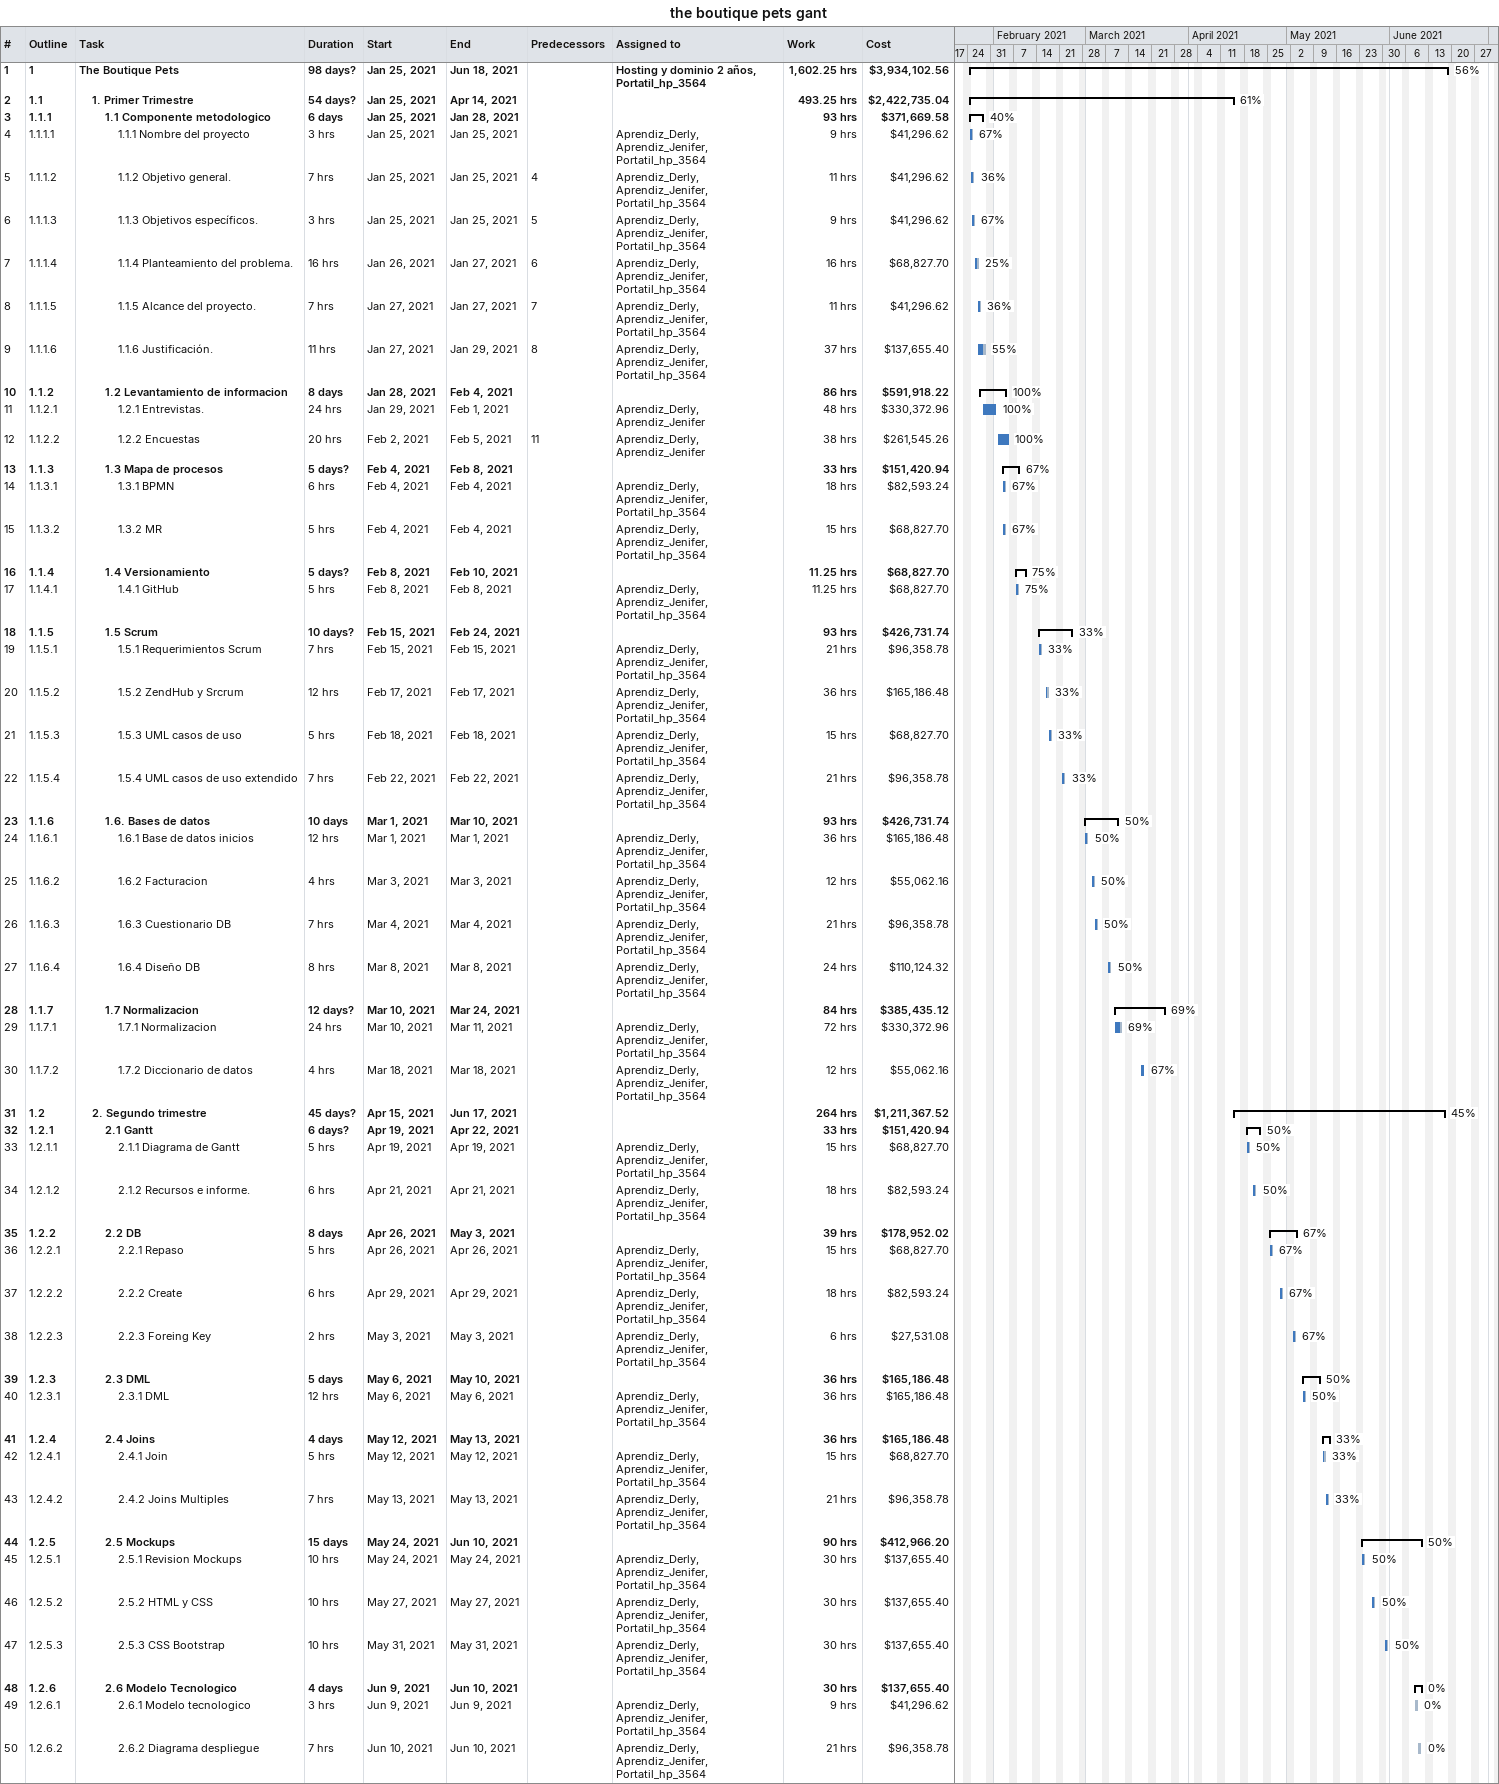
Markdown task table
the boutique pets gant

| ID | WBS | Task | Duration | Start | Finish | Predecessors | Resources | % complete | Work (h) | Cost ($) |
|---|---|---|---|---|---|---|---|---|---|---|
| 1 | 1 | **The Boutique Pets** | 98d? | 2021-01-25 | 2021-06-18 |  | Hosting y dominio 2 años, Portatil_hp_3564 | 56 | 1602.25 | 3934102.56 |
| 2 | 1.1 | **1. Primer Trimestre** | 54d? | 2021-01-25 | 2021-04-14 |  |  | 61 | 493.25 | 2422735.04 |
| 3 | 1.1.1 | **1.1 Componente metodologico** | 6d | 2021-01-25 | 2021-01-28 |  |  | 40 | 93 | 371669.58 |
| 4 | 1.1.1.1 | 1.1.1 Nombre del proyecto | 3h | 2021-01-25 | 2021-01-25 |  | Aprendiz_Derly, Aprendiz_Jenifer, Portatil_hp_3564 | 67 | 9 | 41296.62 |
| 5 | 1.1.1.2 | 1.1.2 Objetivo general. | 7h | 2021-01-25 | 2021-01-25 | 4 | Aprendiz_Derly, Aprendiz_Jenifer, Portatil_hp_3564 | 36 | 11 | 41296.62 |
| 6 | 1.1.1.3 | 1.1.3 Objetivos específicos. | 3h | 2021-01-25 | 2021-01-25 | 5 | Aprendiz_Derly, Aprendiz_Jenifer, Portatil_hp_3564 | 67 | 9 | 41296.62 |
| 7 | 1.1.1.4 | 1.1.4 Planteamiento del problema. | 16h | 2021-01-26 | 2021-01-27 | 6 | Aprendiz_Derly, Aprendiz_Jenifer, Portatil_hp_3564 | 25 | 16 | 68827.70 |
| 8 | 1.1.1.5 | 1.1.5 Alcance del proyecto. | 7h | 2021-01-27 | 2021-01-27 | 7 | Aprendiz_Derly, Aprendiz_Jenifer, Portatil_hp_3564 | 36 | 11 | 41296.62 |
| 9 | 1.1.1.6 | 1.1.6 Justificación. | 11h | 2021-01-27 | 2021-01-29 | 8 | Aprendiz_Derly, Aprendiz_Jenifer, Portatil_hp_3564 | 55 | 37 | 137655.40 |
| 10 | 1.1.2 | **1.2 Levantamiento de informacion** | 8d | 2021-01-28 | 2021-02-04 |  |  | 100 | 86 | 591918.22 |
| 11 | 1.1.2.1 | 1.2.1 Entrevistas. | 24h | 2021-01-29 | 2021-02-01 |  | Aprendiz_Derly, Aprendiz_Jenifer | 100 | 48 | 330372.96 |
| 12 | 1.1.2.2 | 1.2.2 Encuestas | 20h | 2021-02-02 | 2021-02-05 | 11 | Aprendiz_Derly, Aprendiz_Jenifer | 100 | 38 | 261545.26 |
| 13 | 1.1.3 | **1.3 Mapa de procesos** | 5d? | 2021-02-04 | 2021-02-08 |  |  | 67 | 33 | 151420.94 |
| 14 | 1.1.3.1 | 1.3.1 BPMN | 6h | 2021-02-04 | 2021-02-04 |  | Aprendiz_Derly, Aprendiz_Jenifer, Portatil_hp_3564 | 67 | 18 | 82593.24 |
| 15 | 1.1.3.2 | 1.3.2 MR | 5h | 2021-02-04 | 2021-02-04 |  | Aprendiz_Derly, Aprendiz_Jenifer, Portatil_hp_3564 | 67 | 15 | 68827.70 |
| 16 | 1.1.4 | **1.4 Versionamiento** | 5d? | 2021-02-08 | 2021-02-10 |  |  | 75 | 11.25 | 68827.70 |
| 17 | 1.1.4.1 | 1.4.1 GitHub | 5h | 2021-02-08 | 2021-02-08 |  | Aprendiz_Derly, Aprendiz_Jenifer, Portatil_hp_3564 | 75 | 11.25 | 68827.70 |
| 18 | 1.1.5 | **1.5 Scrum** | 10d? | 2021-02-15 | 2021-02-24 |  |  | 33 | 93 | 426731.74 |
| 19 | 1.1.5.1 | 1.5.1 Requerimientos Scrum | 7h | 2021-02-15 | 2021-02-15 |  | Aprendiz_Derly, Aprendiz_Jenifer, Portatil_hp_3564 | 33 | 21 | 96358.78 |
| 20 | 1.1.5.2 | 1.5.2 ZendHub y Srcrum | 12h | 2021-02-17 | 2021-02-17 |  | Aprendiz_Derly, Aprendiz_Jenifer, Portatil_hp_3564 | 33 | 36 | 165186.48 |
| 21 | 1.1.5.3 | 1.5.3 UML casos de uso | 5h | 2021-02-18 | 2021-02-18 |  | Aprendiz_Derly, Aprendiz_Jenifer, Portatil_hp_3564 | 33 | 15 | 68827.70 |
| 22 | 1.1.5.4 | 1.5.4 UML casos de uso extendido | 7h | 2021-02-22 | 2021-02-22 |  | Aprendiz_Derly, Aprendiz_Jenifer, Portatil_hp_3564 | 33 | 21 | 96358.78 |
| 23 | 1.1.6 | **1.6. Bases de datos** | 10d | 2021-03-01 | 2021-03-10 |  |  | 50 | 93 | 426731.74 |
| 24 | 1.1.6.1 | 1.6.1 Base de datos inicios | 12h | 2021-03-01 | 2021-03-01 |  | Aprendiz_Derly, Aprendiz_Jenifer, Portatil_hp_3564 | 50 | 36 | 165186.48 |
| 25 | 1.1.6.2 | 1.6.2 Facturacion | 4h | 2021-03-03 | 2021-03-03 |  | Aprendiz_Derly, Aprendiz_Jenifer, Portatil_hp_3564 | 50 | 12 | 55062.16 |
| 26 | 1.1.6.3 | 1.6.3 Cuestionario DB | 7h | 2021-03-04 | 2021-03-04 |  | Aprendiz_Derly, Aprendiz_Jenifer, Portatil_hp_3564 | 50 | 21 | 96358.78 |
| 27 | 1.1.6.4 | 1.6.4 Diseño DB | 8h | 2021-03-08 | 2021-03-08 |  | Aprendiz_Derly, Aprendiz_Jenifer, Portatil_hp_3564 | 50 | 24 | 110124.32 |
| 28 | 1.1.7 | **1.7 Normalizacion** | 12d? | 2021-03-10 | 2021-03-24 |  |  | 69 | 84 | 385435.12 |
| 29 | 1.1.7.1 | 1.7.1 Normalizacion | 24h | 2021-03-10 | 2021-03-11 |  | Aprendiz_Derly, Aprendiz_Jenifer, Portatil_hp_3564 | 69 | 72 | 330372.96 |
| 30 | 1.1.7.2 | 1.7.2 Diccionario de datos | 4h | 2021-03-18 | 2021-03-18 |  | Aprendiz_Derly, Aprendiz_Jenifer, Portatil_hp_3564 | 67 | 12 | 55062.16 |
| 31 | 1.2 | **2. Segundo trimestre** | 45d? | 2021-04-15 | 2021-06-17 |  |  | 45 | 264 | 1211367.52 |
| 32 | 1.2.1 | **2.1 Gantt** | 6d? | 2021-04-19 | 2021-04-22 |  |  | 50 | 33 | 151420.94 |
| 33 | 1.2.1.1 | 2.1.1 Diagrama de Gantt | 5h | 2021-04-19 | 2021-04-19 |  | Aprendiz_Derly, Aprendiz_Jenifer, Portatil_hp_3564 | 50 | 15 | 68827.70 |
| 34 | 1.2.1.2 | 2.1.2 Recursos e informe. | 6h | 2021-04-21 | 2021-04-21 |  | Aprendiz_Derly, Aprendiz_Jenifer, Portatil_hp_3564 | 50 | 18 | 82593.24 |
| 35 | 1.2.2 | **2.2 DB** | 8d | 2021-04-26 | 2021-05-03 |  |  | 67 | 39 | 178952.02 |
| 36 | 1.2.2.1 | 2.2.1 Repaso | 5h | 2021-04-26 | 2021-04-26 |  | Aprendiz_Derly, Aprendiz_Jenifer, Portatil_hp_3564 | 67 | 15 | 68827.70 |
| 37 | 1.2.2.2 | 2.2.2 Create | 6h | 2021-04-29 | 2021-04-29 |  | Aprendiz_Derly, Aprendiz_Jenifer, Portatil_hp_3564 | 67 | 18 | 82593.24 |
| 38 | 1.2.2.3 | 2.2.3 Foreing Key | 2h | 2021-05-03 | 2021-05-03 |  | Aprendiz_Derly, Aprendiz_Jenifer, Portatil_hp_3564 | 67 | 6 | 27531.08 |
| 39 | 1.2.3 | **2.3 DML** | 5d | 2021-05-06 | 2021-05-10 |  |  | 50 | 36 | 165186.48 |
| 40 | 1.2.3.1 | 2.3.1 DML | 12h | 2021-05-06 | 2021-05-06 |  | Aprendiz_Derly, Aprendiz_Jenifer, Portatil_hp_3564 | 50 | 36 | 165186.48 |
| 41 | 1.2.4 | **2.4 Joins** | 4d | 2021-05-12 | 2021-05-13 |  |  | 33 | 36 | 165186.48 |
| 42 | 1.2.4.1 | 2.4.1 Join | 5h | 2021-05-12 | 2021-05-12 |  | Aprendiz_Derly, Aprendiz_Jenifer, Portatil_hp_3564 | 33 | 15 | 68827.70 |
| 43 | 1.2.4.2 | 2.4.2 Joins Multiples | 7h | 2021-05-13 | 2021-05-13 |  | Aprendiz_Derly, Aprendiz_Jenifer, Portatil_hp_3564 | 33 | 21 | 96358.78 |
| 44 | 1.2.5 | **2.5 Mockups** | 15d | 2021-05-24 | 2021-06-10 |  |  | 50 | 90 | 412966.20 |
| 45 | 1.2.5.1 | 2.5.1 Revision Mockups | 10h | 2021-05-24 | 2021-05-24 |  | Aprendiz_Derly, Aprendiz_Jenifer, Portatil_hp_3564 | 50 | 30 | 137655.40 |
| 46 | 1.2.5.2 | 2.5.2 HTML y CSS | 10h | 2021-05-27 | 2021-05-27 |  | Aprendiz_Derly, Aprendiz_Jenifer, Portatil_hp_3564 | 50 | 30 | 137655.40 |
| 47 | 1.2.5.3 | 2.5.3 CSS Bootstrap | 10h | 2021-05-31 | 2021-05-31 |  | Aprendiz_Derly, Aprendiz_Jenifer, Portatil_hp_3564 | 50 | 30 | 137655.40 |
| 48 | 1.2.6 | **2.6 Modelo Tecnologico** | 4d | 2021-06-09 | 2021-06-10 |  |  | 0 | 30 | 137655.40 |
| 49 | 1.2.6.1 | 2.6.1 Modelo tecnologico | 3h | 2021-06-09 | 2021-06-09 |  | Aprendiz_Derly, Aprendiz_Jenifer, Portatil_hp_3564 | 0 | 9 | 41296.62 |
| 50 | 1.2.6.2 | 2.6.2 Diagrama despliegue | 7h | 2021-06-10 | 2021-06-10 |  | Aprendiz_Derly, Aprendiz_Jenifer, Portatil_hp_3564 | 0 | 21 | 96358.78 |
